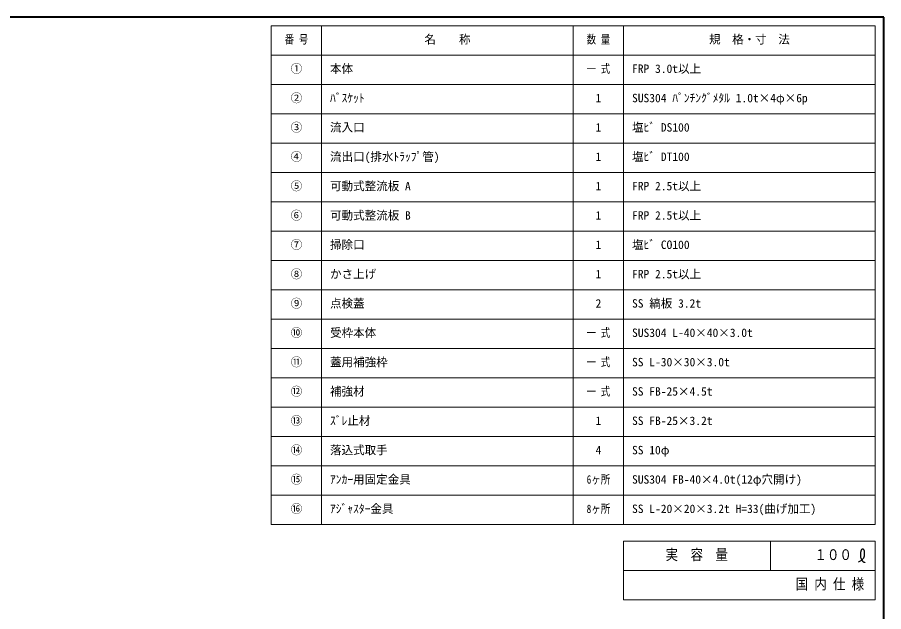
# Model space of a CAD drawing. Units: millimetres at full size, sheet at 1:10; details may follow other scales. Extents: x -2088 to 1962, y -1408 to 1402.
# Drawn here: x -104 to 1962, y -16 to 1402 of the extents above; entities that cross this region are included whole.
import ezdxf
from ezdxf.enums import TextEntityAlignment as Align

# ---------------------------------------------------------------- set-up
doc = ezdxf.new("R2010")
doc.units = ezdxf.units.MM
doc.header["$LTSCALE"] = 10
doc.layers.add('0-0_ﾚｲﾔ1', color=4, linetype='Continuous', lineweight=9)
doc.styles.add('ＭＳ ゴシック', font='')
doc.styles.get('ＭＳ ゴシック').set_extended_font_data('MS Gothic')

msp = doc.modelspace()

# ---------------------------------------------------------------- linework, layer by layer
at = {"layer": '0-0_ﾚｲﾔ1', "color": 1, "lineweight": 40}
for p, q in [((1961.89, 1402.3), (-2088.11, 1402.3)), ((1961.89, -1407.7), (1961.89, 1402.3))]:
    msp.add_line(p, q, dxfattribs=at)
at = {"layer": '0-0_ﾚｲﾔ1', "color": 3, "lineweight": 18}
for p, q in [((1941.89, 1382.3), (501.89, 1382.3)), ((501.89, 192.3), (501.89, 1382.3)), ((621.89, 192.3), (621.89, 1382.3)), ((1221.89, 192.3), (1221.89, 1382.3)), ((1341.89, 192.3), (1341.89, 1382.3)), ((1941.89, 192.3), (1941.89, 1382.3)), ((1941.89, 1312.3), (501.89, 1312.3)), ((1941.89, 1242.3), (501.89, 1242.3)), ((1941.89, 1172.3), (501.89, 1172.3)), ((1941.89, 1102.3), (501.89, 1102.3)), ((1941.89, 1032.3), (501.89, 1032.3)), ((1941.89, 962.3), (501.89, 962.3)), ((1941.89, 892.3), (501.89, 892.3)), ((1941.89, 822.3), (501.89, 822.3)), ((1941.89, 752.3), (501.89, 752.3)), ((1941.89, 682.3), (501.89, 682.3)), ((1941.89, 612.3), (501.89, 612.3)), ((1941.89, 542.3), (501.89, 542.3)), ((1941.89, 472.3), (501.89, 472.3)), ((1941.89, 402.3), (501.89, 402.3)), ((1941.89, 332.3), (501.89, 332.3)), ((1941.89, 262.3), (501.89, 262.3)), ((1941.89, 192.3), (501.89, 192.3)), ((1341.89, 152.3), (1941.89, 152.3)), ((1341.89, 152.3), (1341.89, 12.3)), ((1691.89, 152.3), (1691.89, 82.3)), ((1941.89, 152.3), (1941.89, 12.3)), ((1341.89, 82.3), (1941.89, 82.3)), ((1341.89, 12.3), (1941.89, 12.3))]:
    msp.add_line(p, q, dxfattribs=at)
at = {"layer": '0-0_ﾚｲﾔ1', "color": 5, "lineweight": 25}
for points in [[(1901.6, 102.3), (1902.41, 102.77), (1903.82, 103.58), (1905.2, 104.42), (1906.57, 105.29), (1907.91, 106.21), (1909.22, 107.18), (1909.96, 107.78), (1910.5, 108.24), (1911.4, 109.08), (1912.26, 109.96), (1913.06, 110.89), (1913.78, 111.88), (1914.42, 112.91), (1914.75, 113.53), (1914.99, 114.04), (1915.35, 114.94), (1915.64, 115.87), (1915.88, 116.81), (1916.07, 117.77), (1916.2, 118.73), (1916.26, 119.29), (1916.3, 119.87), (1916.35, 120.86), (1916.35, 121.86), (1916.34, 122.86), (1916.31, 123.86), (1916.28, 124.87), (1916.26, 125.46), (1916.24, 126.08), (1916.2, 127.15), (1916.12, 128.21), (1915.95, 129.25), (1915.67, 130.26), (1915.23, 131.23), (1914.89, 131.76), (1914.67, 132.04), (1914.25, 132.51), (1913.79, 132.92), (1913.28, 133.27)], [(1913.28, 133.27), (1912.75, 133.52), (1912.2, 133.66), (1911.87, 133.68), (1911.61, 133.66), (1911.15, 133.56), (1910.7, 133.38), (1910.27, 133.14), (1909.86, 132.85), (1909.48, 132.51), (1909.27, 132.31), (1908.98, 131.98), (1908.55, 131.39), (1908.19, 130.76), (1907.9, 130.11), (1907.65, 129.43), (1907.45, 128.74), (1907.35, 128.33), (1907.24, 127.82), (1907.09, 126.94), (1906.96, 126.06), (1906.87, 125.16), (1906.78, 124.27), (1906.71, 123.37), (1906.67, 122.85), (1906.62, 122.23), (1906.53, 121.16), (1906.45, 120.09), (1906.41, 119.02), (1906.41, 117.95), (1906.46, 116.89), (1906.53, 116.27), (1906.61, 115.74), (1906.79, 114.83), (1907.02, 113.93), (1907.3, 113.04), (1907.62, 112.16), (1907.96, 111.29), (1908.17, 110.79), (1908.33, 110.44)], [(1908.33, 110.44), (1908.62, 109.82), (1908.92, 109.22), (1909.23, 108.62), (1909.55, 108.03), (1909.89, 107.44), (1910.09, 107.09), (1910.34, 106.7), (1910.78, 106.02), (1911.25, 105.36), (1911.75, 104.74), (1912.29, 104.17), (1912.88, 103.66), (1913.25, 103.39), (1913.56, 103.2), (1914.12, 102.89), (1914.71, 102.63), (1915.32, 102.4), (1915.94, 102.19), (1916.58, 102), (1916.95, 101.89)]]:
    msp.add_lwpolyline(points, dxfattribs=at)

# ---------------------------------------------------------------- texts
at = {"layer": '0-0_ﾚｲﾔ1', "color": 7, "style": 'ＭＳ ゴシック'}
for s, height, width, p in [('番 号', 20.16, 0.8, (533.77, 1333.55)), ('数 量', 20.16, 0.8, (1253.77, 1333.55)), ('一 式', 20.16, 0.8, (1253.77, 1263.55)), ('一 式', 20.16, 0.8, (1253.77, 633.55)), ('一 式', 20.16, 0.8, (1253.77, 563.55)), ('一 式', 20.16, 0.8, (1253.77, 493.55)), ('6ヶ所', 20.16, 0.8, (1253.77, 283.55)), ('8ヶ所', 20.16, 0.8, (1253.77, 213.55)), ('実\u3000容\u3000量', 25.66, 0.85, (1441.89, 99.8)), ('１００', 25.66, 0.85, (1796.89, 99.8)), ('国 内 仕 様', 25.66, 0.85, (1751.89, 29.8))]:
    msp.add_text(s, height=height, dxfattribs=dict(at, width=width)).set_placement(p, align=Align.BOTTOM_LEFT)
for s, p in [('名\u3000\u3000称', (866.89, 1333.55)), ('規\u3000格・寸\u3000法', (1545.64, 1333.55)), ('①', (548.14, 1263.55)), ('本体', (641.89, 1263.55)), ('FRP 3.0t以上', (1361.89, 1263.55)), ('②', (548.14, 1193.55)), ('ﾊﾞｽｹｯﾄ', (641.89, 1193.55)), ('1', (1275.02, 1193.55)), ('SUS304 ﾊﾟﾝﾁﾝｸﾞﾒﾀﾙ 1.0t×4φ×6p', (1361.89, 1193.55)), ('③', (548.14, 1123.55)), ('流入口', (641.89, 1123.55)), ('1', (1275.02, 1123.55)), ('塩ﾋﾞ DS100', (1361.89, 1123.55)), ('④', (548.14, 1053.55)), ('流出口(排水ﾄﾗｯﾌﾟ管)', (641.89, 1053.55)), ('1', (1275.02, 1053.55)), ('塩ﾋﾞ DT100', (1361.89, 1053.55)), ('⑤', (548.14, 983.55)), ('可動式整流板 A', (641.89, 983.55)), ('FRP 2.5t以上', (1361.89, 983.55)), ('1', (1275.02, 983.55)), ('⑥', (548.14, 913.55)), ('可動式整流板 B', (641.89, 913.55)), ('1', (1275.02, 913.55)), ('FRP 2.5t以上', (1361.89, 913.55)), ('⑦', (548.14, 843.55)), ('掃除口', (641.89, 843.55)), ('1', (1275.02, 843.55)), ('塩ﾋﾞ CO100', (1361.89, 843.55)), ('⑧', (548.14, 773.55)), ('かさ上げ', (641.89, 773.55)), ('1', (1275.02, 773.55)), ('FRP 2.5t以上', (1361.89, 773.55)), ('⑨', (548.14, 703.55)), ('点検蓋', (641.89, 703.55)), ('2', (1275.02, 703.55)), ('SS 縞板 3.2t', (1361.89, 703.55)), ('⑩', (548.14, 633.55)), ('受枠本体', (641.89, 633.55)), ('SUS304 L-40×40×3.0t', (1361.89, 633.55)), ('⑪', (548.14, 563.55)), ('蓋用補強枠', (641.89, 563.55)), ('SS L-30×30×3.0t', (1361.89, 563.55)), ('⑫', (548.14, 493.55)), ('補強材', (641.89, 493.55)), ('SS FB-25×4.5t', (1361.89, 493.55)), ('⑬', (548.14, 423.55)), ('ｽﾞﾚ止材', (641.89, 423.55)), ('1', (1275.02, 423.55)), ('SS FB-25×3.2t', (1361.89, 423.55)), ('⑭', (548.14, 353.55)), ('落込式取手', (641.89, 353.55)), ('4', (1275.02, 353.55)), ('SS 10φ', (1361.89, 353.55)), ('⑮', (548.14, 283.55)), ('ｱﾝｶｰ用固定金具', (641.89, 283.55)), ('SUS304 FB-40×4.0t(12φ穴開け)', (1361.89, 283.55)), ('⑯', (548.14, 213.55)), ('ｱｼﾞｬｽﾀｰ金具', (641.89, 213.55)), ('SS L-20×20×3.2t H=33(曲げ加工)', (1361.89, 213.55))]:
    msp.add_text(s, height=20.16, dxfattribs=at).set_placement(p, align=Align.BOTTOM_LEFT)

doc.saveas('drawing.dxf')
